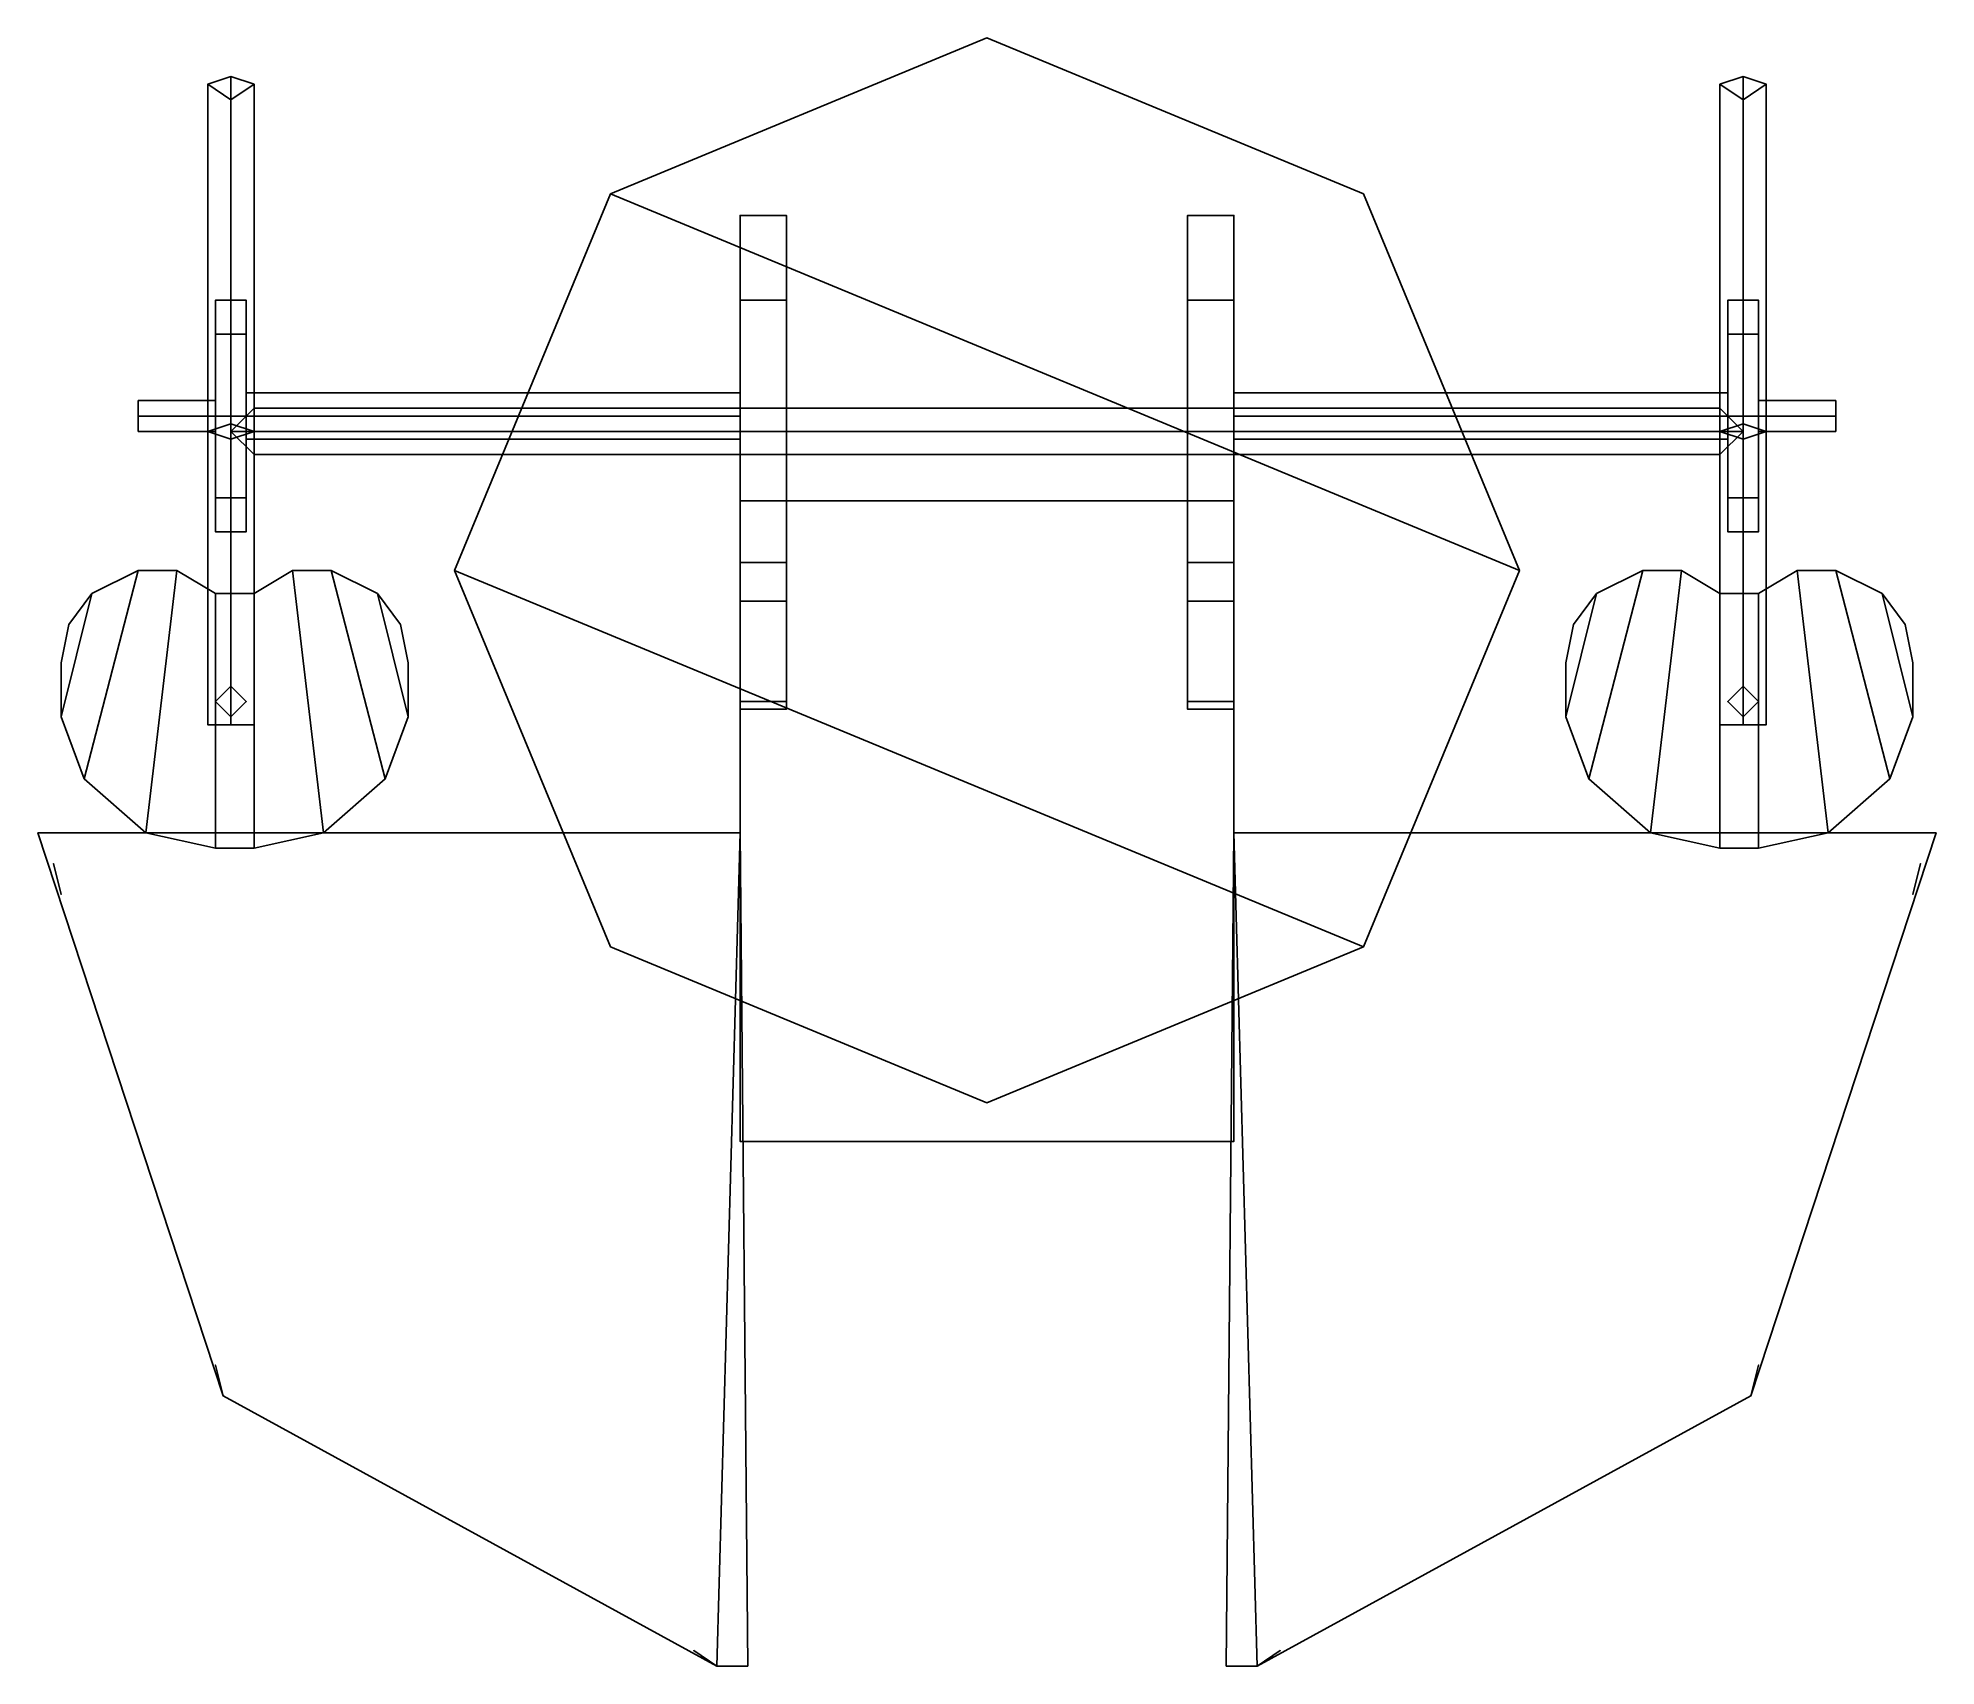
# Model space of a CAD drawing. Extents: x -1.23 to 1.23, y -1.42 to 0.69.
import ezdxf

# ---------------------------------------------------------------- set-up
doc = ezdxf.new("R2010")
doc.units = 0
doc.layers.add('TURRET', color=2, linetype='CONTINUOUS')

msp = doc.modelspace()

# ---------------------------------------------------------------- linework, layer by layer
at = {"layer": 'TURRET'}
for points in [[(0, 0.69), (-0.4879, 0.4879), (-0.4879, 0.4879, 0.27), (0, 0.69, 0.27)], [(0.4879, 0.4879, 0.27), (0, 0.69, 0.27), (-0.4879, 0.4879, 0.27), (0.69, 0, 0.27)], [(0.4879, 0.4879), (0, 0.69), (0, 0.69, 0.27), (0.4879, 0.4879, 0.27)], [(-0.98, 0.64, 0.71), (-0.95, 0.63, 0.68), (-0.98, 0.61, 0.65), (-1.01, 0.63, 0.68)], [(-1.01, 0.18, 0.91), (-0.98, 0.19, 0.94), (-0.98, 0.64, 0.71), (-1.01, 0.63, 0.68)], [(-0.98, 0.19, 0.94), (-0.95, 0.18, 0.91), (-0.95, 0.63, 0.68), (-0.98, 0.64, 0.71)], [(0.95, 0.18, 0.91), (0.98, 0.19, 0.94), (0.98, 0.64, 0.71), (0.95, 0.63, 0.68)], [(0.98, 0.64, 0.71), (1.01, 0.63, 0.68), (0.98, 0.61, 0.65), (0.95, 0.63, 0.68)], [(0.98, 0.19, 0.94), (1.01, 0.18, 0.91), (1.01, 0.63, 0.68), (0.98, 0.64, 0.71)], [(-0.98, 0.17, 0.88), (-1.01, 0.18, 0.91), (-1.01, 0.63, 0.68), (-0.98, 0.61, 0.65)], [(-0.95, 0.18, 0.91), (-0.98, 0.17, 0.88), (-0.98, 0.61, 0.65), (-0.95, 0.63, 0.68)], [(0.98, 0.17, 0.88), (0.95, 0.18, 0.91), (0.95, 0.63, 0.68), (0.98, 0.61, 0.65)], [(1.01, 0.18, 0.91), (0.98, 0.17, 0.88), (0.98, 0.61, 0.65), (1.01, 0.63, 0.68)], [(-0.4879, 0.4879), (-0.69, 0), (-0.69, 0, 0.27), (-0.4879, 0.4879, 0.27)], [(0.69, 0, 0.27), (-0.4879, 0.4879, 0.27), (-0.69, 0, 0.27), (0.4879, -0.4879, 0.27)], [(0.69, 0), (0.4879, 0.4879), (0.4879, 0.4879, 0.27), (0.69, 0, 0.27)], [(-0.26, 0.46, 1.39), (-0.26, 0.46, 0.27), (-0.32, 0.46, 0.27), (-0.32, 0.46, 1.39)], [(-0.32, 0.46, 1.39), (-0.32, 0.46, 0.27), (-0.32, 0.09, 0.27), (-0.32, 0.09, 1.31)], [(-0.26, 0.35, 1.39), (-0.26, 0.46, 1.39), (-0.32, 0.46, 1.39), (-0.32, 0.35, 1.39)], [(-0.32, 0.35, 1.39), (-0.32, 0.46, 1.39), (-0.32, 0.09, 1.31)], [(-0.26, 0.09, 0.27), (-0.26, 0.46, 0.27), (-0.26, 0.46, 1.39), (-0.26, 0.09, 1.31)], [(-0.26, 0.09, 1.31), (-0.26, 0.46, 1.39), (-0.26, 0.35, 1.39), (-0.26, 0.09, 1.31)], [(0.26, 0.46, 1.39), (0.26, 0.46, 0.27), (0.26, 0.09, 0.27), (0.26, 0.09, 1.31)], [(0.32, 0.46, 1.39), (0.32, 0.46, 0.27), (0.26, 0.46, 0.27), (0.26, 0.46, 1.39)], [(0.26, 0.35, 1.39), (0.26, 0.46, 1.39), (0.26, 0.09, 1.31)], [(0.32, 0.35, 1.39), (0.32, 0.46, 1.39), (0.26, 0.46, 1.39), (0.26, 0.35, 1.39)], [(0.32, 0.09, 0.27), (0.32, 0.46, 0.27), (0.32, 0.46, 1.39), (0.32, 0.09, 1.31)], [(0.32, 0.09, 1.31), (0.32, 0.46, 1.39), (0.32, 0.35, 1.39), (0.32, 0.09, 1.31)], [(-1, 0.35, 1.35), (-1, 0.0939, 1.2439), (-1, 0.05, 1.35), (-1, 0.3061, 1.4561)], [(-1, 0.3061, 1.2439), (-1, 0.2, 1.2), (-1, 0.0939, 1.2439), (-1, 0.35, 1.35)], [(-0.96, 0.3061, 1.4561), (-0.96, 0.35, 1.35), (-1, 0.35, 1.35), (-1, 0.3061, 1.4561)], [(-0.96, 0.35, 1.35), (-0.96, 0.3061, 1.2439), (-1, 0.3061, 1.2439), (-1, 0.35, 1.35)], [(-0.96, 0.3061, 1.4561), (-0.96, 0.05, 1.35), (-0.96, 0.0939, 1.2439), (-0.96, 0.35, 1.35)], [(-0.96, 0.35, 1.35), (-0.96, 0.0939, 1.2439), (-0.96, 0.2, 1.2), (-0.96, 0.3061, 1.2439)], [(-0.26, 0.01, 1.65), (-0.26, 0.35, 1.39), (-0.32, 0.35, 1.39), (-0.32, 0.01, 1.65)], [(-0.32, 0.01, 1.65), (-0.32, 0.35, 1.39), (-0.32, 0.09, 1.31), (-0.32, -0.17, 1.63)], [(-0.26, 0.09, 1.31), (-0.26, 0.35, 1.39), (-0.26, 0.01, 1.65), (-0.26, -0.17, 1.63)], [(0.26, 0.01, 1.65), (0.26, 0.35, 1.39), (0.26, 0.09, 1.31), (0.26, -0.17, 1.63)], [(0.32, 0.01, 1.65), (0.32, 0.35, 1.39), (0.26, 0.35, 1.39), (0.26, 0.01, 1.65)], [(0.32, 0.09, 1.31), (0.32, 0.35, 1.39), (0.32, 0.01, 1.65), (0.32, -0.17, 1.63)], [(0.96, 0.35, 1.35), (0.96, 0.3061, 1.4561), (1, 0.3061, 1.4561), (1, 0.35, 1.35)], [(0.96, 0.3061, 1.2439), (0.96, 0.35, 1.35), (1, 0.35, 1.35), (1, 0.3061, 1.2439)], [(0.96, 0.35, 1.35), (0.96, 0.0939, 1.4561), (0.96, 0.2, 1.5), (0.96, 0.3061, 1.4561)], [(0.96, 0.3061, 1.2439), (0.96, 0.05, 1.35), (0.96, 0.0939, 1.4561), (0.96, 0.35, 1.35)], [(1, 0.3061, 1.4561), (1, 0.2, 1.5), (1, 0.0939, 1.4561), (1, 0.35, 1.35)], [(1, 0.35, 1.35), (1, 0.0939, 1.4561), (1, 0.05, 1.35), (1, 0.3061, 1.2439)], [(-1, 0.3061, 1.4561), (-1, 0.05, 1.35), (-1, 0.0939, 1.4561), (-1, 0.2, 1.5)], [(-0.96, 0.2, 1.5), (-0.96, 0.3061, 1.4561), (-1, 0.3061, 1.4561), (-1, 0.2, 1.5)], [(-0.96, 0.3061, 1.2439), (-0.96, 0.2, 1.2), (-1, 0.2, 1.2), (-1, 0.3061, 1.2439)], [(-0.96, 0.2, 1.5), (-0.96, 0.0939, 1.4561), (-0.96, 0.05, 1.35), (-0.96, 0.3061, 1.4561)], [(0.96, 0.3061, 1.4561), (0.96, 0.2, 1.5), (1, 0.2, 1.5), (1, 0.3061, 1.4561)], [(0.96, 0.2, 1.2), (0.96, 0.3061, 1.2439), (1, 0.3061, 1.2439), (1, 0.2, 1.2)], [(0.96, 0.2, 1.2), (0.96, 0.0939, 1.2439), (0.96, 0.05, 1.35), (0.96, 0.3061, 1.2439)], [(1, 0.3061, 1.2439), (1, 0.05, 1.35), (1, 0.0939, 1.2439), (1, 0.2, 1.2)], [(-0.32, 0.2, 1.38), (-0.32, 0.23, 1.35), (-0.96, 0.23, 1.35), (-0.96, 0.2, 1.38)], [(-0.32, 0.23, 1.35), (-0.32, 0.2, 1.32), (-0.96, 0.2, 1.32), (-0.96, 0.23, 1.35)], [(0.32, 0.23, 1.35), (0.32, 0.2, 1.38), (0.96, 0.2, 1.38), (0.96, 0.23, 1.35)], [(0.32, 0.2, 1.32), (0.32, 0.23, 1.35), (0.96, 0.23, 1.35), (0.96, 0.2, 1.32)], [(-1.1, 0.22, 1.24), (-1.1, 0.2, 1.22), (-1.1, 0.18, 1.24), (-1.1, 0.2, 1.26)], [(-1, 0.2, 1.26), (-1, 0.22, 1.24), (-1.1, 0.22, 1.24), (-1.1, 0.2, 1.26)], [(-1, 0.22, 1.24), (-1, 0.2, 1.22), (-1.1, 0.2, 1.22), (-1.1, 0.22, 1.24)], [(-1, 0.18, 1.24), (-1, 0.2, 1.26), (-1.1, 0.2, 1.26), (-1.1, 0.18, 1.24)], [(-1, 0.2, 1.22), (-1, 0.18, 1.24), (-1.1, 0.18, 1.24), (-1.1, 0.2, 1.22)], [(-0.96, 0.0939, 1.4561), (-0.96, 0.2, 1.5), (-1, 0.2, 1.5), (-1, 0.0939, 1.4561)], [(-0.96, 0.2, 1.2), (-0.96, 0.0939, 1.2439), (-1, 0.0939, 1.2439), (-1, 0.2, 1.2)], [(-0.95, 0.21, 0.91), (-0.98, 0.18, 0.94), (0.98, 0.18, 0.94), (0.95, 0.21, 0.91)], [(-0.98, 0.18, 0.88), (-0.95, 0.21, 0.91), (0.95, 0.21, 0.91), (0.98, 0.18, 0.88)], [(-0.32, 0.17, 1.35), (-0.32, 0.2, 1.38), (-0.96, 0.2, 1.38), (-0.96, 0.17, 1.35)], [(-0.32, 0.2, 1.32), (-0.32, 0.17, 1.35), (-0.96, 0.17, 1.35), (-0.96, 0.2, 1.32)], [(0.32, 0.2, 1.38), (0.32, 0.17, 1.35), (0.96, 0.17, 1.35), (0.96, 0.2, 1.38)], [(0.32, 0.17, 1.35), (0.32, 0.2, 1.32), (0.96, 0.2, 1.32), (0.96, 0.17, 1.35)], [(0.96, 0.2, 1.5), (0.96, 0.0939, 1.4561), (1, 0.0939, 1.4561), (1, 0.2, 1.5)], [(0.96, 0.0939, 1.2439), (0.96, 0.2, 1.2), (1, 0.2, 1.2), (1, 0.0939, 1.2439)], [(1, 0.22, 1.46), (1, 0.2, 1.48), (1.1, 0.2, 1.48), (1.1, 0.22, 1.46)], [(1, 0.2, 1.44), (1, 0.22, 1.46), (1.1, 0.22, 1.46), (1.1, 0.2, 1.44)], [(1, 0.2, 1.48), (1, 0.18, 1.46), (1.1, 0.18, 1.46), (1.1, 0.2, 1.48)], [(1, 0.18, 1.46), (1, 0.2, 1.44), (1.1, 0.2, 1.44), (1.1, 0.18, 1.46)], [(1.1, 0.22, 1.46), (1.1, 0.2, 1.48), (1.1, 0.18, 1.46), (1.1, 0.2, 1.44)], [(-1.01, -0.2, 0.91), (-0.98, -0.2, 0.94), (-0.98, 0.19, 0.94), (-1.01, 0.18, 0.91)], [(-0.98, -0.2, 0.88), (-1.01, -0.2, 0.91), (-1.01, 0.18, 0.91), (-0.98, 0.17, 0.88)], [(-0.98, -0.2, 0.94), (-0.95, -0.2, 0.91), (-0.95, 0.18, 0.91), (-0.98, 0.19, 0.94)], [(-0.98, 0.18, 0.94), (-0.95, 0.15, 0.91), (0.95, 0.15, 0.91), (0.98, 0.18, 0.94)], [(-0.95, 0.15, 0.91), (-0.98, 0.18, 0.88), (0.98, 0.18, 0.88), (0.95, 0.15, 0.91)], [(-0.95, -0.2, 0.91), (-0.98, -0.2, 0.88), (-0.98, 0.17, 0.88), (-0.95, 0.18, 0.91)], [(0.95, -0.2, 0.91), (0.98, -0.2, 0.94), (0.98, 0.19, 0.94), (0.95, 0.18, 0.91)], [(0.98, -0.2, 0.88), (0.95, -0.2, 0.91), (0.95, 0.18, 0.91), (0.98, 0.17, 0.88)], [(0.98, -0.2, 0.94), (1.01, -0.2, 0.91), (1.01, 0.18, 0.91), (0.98, 0.19, 0.94)], [(1.01, -0.2, 0.91), (0.98, -0.2, 0.88), (0.98, 0.17, 0.88), (1.01, 0.18, 0.91)], [(-0.96, 0.05, 1.35), (-0.96, 0.0939, 1.4561), (-1, 0.0939, 1.4561), (-1, 0.05, 1.35)], [(-0.96, 0.0939, 1.2439), (-0.96, 0.05, 1.35), (-1, 0.05, 1.35), (-1, 0.0939, 1.2439)], [(0.32, -0.74, 0.78), (0.32, 0.09, 0.78), (-0.32, 0.09, 0.78), (-0.32, -0.74, 0.78)], [(-0.32, 0.09, 0.78), (-0.32, 0.09, 0.27), (-0.32, -0.74, 0.27), (-0.32, -0.74, 0.78)], [(-0.32, -0.17, 1.63), (-0.32, 0.09, 1.31), (-0.26, 0.09, 1.31), (-0.26, -0.17, 1.63)], [(-0.32, 0.09, 1.31), (-0.32, 0.09, 0.78), (-0.26, 0.09, 0.78), (-0.26, 0.09, 1.31)], [(0.26, 0.09, 0.78), (0.26, 0.09, 0.27), (-0.26, 0.09, 0.27), (-0.26, 0.09, 0.78)], [(0.26, 0.09, 1.31), (0.26, 0.09, 0.78), (0.32, 0.09, 0.78), (0.32, 0.09, 1.31)], [(0.26, -0.17, 1.63), (0.26, 0.09, 1.31), (0.32, 0.09, 1.31), (0.32, -0.17, 1.63)], [(0.32, -0.74, 0.27), (0.32, 0.09, 0.27), (0.32, 0.09, 0.78), (0.32, -0.74, 0.78)], [(0.96, 0.0939, 1.4561), (0.96, 0.05, 1.35), (1, 0.05, 1.35), (1, 0.0939, 1.4561)], [(0.96, 0.05, 1.35), (0.96, 0.0939, 1.2439), (1, 0.0939, 1.2439), (1, 0.05, 1.35)], [(-1.2, -0.19, 1.04), (-1.16, -0.03, 1.04), (-1.1, 0, 1.04), (-1.17, -0.27, 1.04)], [(-1.17, -0.27, 1.04), (-1.1, 0, 1.04), (-1.16, -0.03, 1.04), (-1.2, -0.19, 1.04)], [(-1.09, -0.34, 1.04), (-1.05, 0, 1.04), (-1.1, 0, 1.04), (-1.17, -0.27, 1.04)], [(-1.17, -0.27, 1.04), (-1.1, 0, 1.04), (-1.05, 0, 1.04), (-1.09, -0.34, 1.04)], [(-1.09, -0.34, 1.04), (-1.05, 0, 1.04), (-1, -0.03, 1.04), (-1, -0.36, 1.04)], [(-1, -0.36, 1.04), (-1, -0.03, 1.04), (-1.05, 0, 1.04), (-1.09, -0.34, 1.04)], [(-0.95, -0.36, 1.04), (-0.95, -0.03, 1.04), (-0.9, 0, 1.04), (-0.86, -0.34, 1.04)], [(-0.86, -0.34, 1.04), (-0.9, 0, 1.04), (-0.95, -0.03, 1.04), (-0.95, -0.36, 1.04)], [(-0.78, -0.27, 1.04), (-0.85, 0, 1.04), (-0.9, 0, 1.04), (-0.86, -0.34, 1.04)], [(-0.86, -0.34, 1.04), (-0.9, 0, 1.04), (-0.85, 0, 1.04), (-0.78, -0.27, 1.04)], [(-0.75, -0.19, 1.04), (-0.79, -0.03, 1.04), (-0.85, 0, 1.04), (-0.78, -0.27, 1.04)], [(-0.78, -0.27, 1.04), (-0.85, 0, 1.04), (-0.79, -0.03, 1.04), (-0.75, -0.19, 1.04)], [(-0.26, -0.04, 1.73), (-0.26, 0.01, 1.65), (-0.32, 0.01, 1.65), (-0.32, -0.04, 1.73)], [(-0.32, -0.04, 1.73), (-0.32, 0.01, 1.65), (-0.32, -0.17, 1.63), (-0.32, -0.18, 1.73)], [(-0.26, -0.17, 1.63), (-0.26, 0.01, 1.65), (-0.26, -0.04, 1.73), (-0.26, -0.18, 1.73)], [(0.26, -0.04, 1.73), (0.26, 0.01, 1.65), (0.26, -0.17, 1.63), (0.26, -0.18, 1.73)], [(0.32, -0.04, 1.73), (0.32, 0.01, 1.65), (0.26, 0.01, 1.65), (0.26, -0.04, 1.73)], [(0.32, -0.17, 1.63), (0.32, 0.01, 1.65), (0.32, -0.04, 1.73), (0.32, -0.18, 1.73)], [(0.78, -0.27, 1.04), (0.85, 0, 1.04), (0.79, -0.03, 1.04), (0.75, -0.19, 1.04)], [(0.75, -0.19, 1.04), (0.79, -0.03, 1.04), (0.85, 0, 1.04), (0.78, -0.27, 1.04)], [(0.86, -0.34, 1.04), (0.9, 0, 1.04), (0.85, 0, 1.04), (0.78, -0.27, 1.04)], [(0.78, -0.27, 1.04), (0.85, 0, 1.04), (0.9, 0, 1.04), (0.86, -0.34, 1.04)], [(0.86, -0.34, 1.04), (0.9, 0, 1.04), (0.95, -0.03, 1.04), (0.95, -0.36, 1.04)], [(0.95, -0.36, 1.04), (0.95, -0.03, 1.04), (0.9, 0, 1.04), (0.86, -0.34, 1.04)], [(1.09, -0.34, 1.04), (1.05, 0, 1.04), (1, -0.03, 1.04), (1, -0.36, 1.04)], [(1, -0.36, 1.04), (1, -0.03, 1.04), (1.05, 0, 1.04), (1.09, -0.34, 1.04)], [(1.09, -0.34, 1.04), (1.05, 0, 1.04), (1.1, 0, 1.04), (1.17, -0.27, 1.04)], [(1.17, -0.27, 1.04), (1.1, 0, 1.04), (1.05, 0, 1.04), (1.09, -0.34, 1.04)], [(1.17, -0.27, 1.04), (1.1, 0, 1.04), (1.16, -0.03, 1.04), (1.2, -0.19, 1.04)], [(1.2, -0.19, 1.04), (1.16, -0.03, 1.04), (1.1, 0, 1.04), (1.17, -0.27, 1.04)], [(-0.69, 0), (-0.4879, -0.4879), (-0.4879, -0.4879, 0.27), (-0.69, 0, 0.27)], [(0.4879, -0.4879, 0.27), (-0.69, 0, 0.27), (-0.4879, -0.4879, 0.27), (0, -0.69, 0.27)], [(0.4879, -0.4879), (0.69, 0), (0.69, 0, 0.27), (0.4879, -0.4879, 0.27)], [(-1.2, -0.19, 1.04), (-1.16, -0.03, 1.04), (-1.19, -0.07, 1.04), (-1.2, -0.12, 1.04)], [(-1.2, -0.12, 1.04), (-1.19, -0.07, 1.04), (-1.16, -0.03, 1.04), (-1.2, -0.19, 1.04)], [(-0.95, -0.36, 1.04), (-0.95, -0.03, 1.04), (-1, -0.03, 1.04), (-1, -0.36, 1.04)], [(-1, -0.36, 1.04), (-1, -0.03, 1.04), (-0.95, -0.03, 1.04), (-0.95, -0.36, 1.04)], [(-0.75, -0.19, 1.04), (-0.79, -0.03, 1.04), (-0.76, -0.07, 1.04), (-0.75, -0.12, 1.04)], [(-0.75, -0.12, 1.04), (-0.76, -0.07, 1.04), (-0.79, -0.03, 1.04), (-0.75, -0.19, 1.04)], [(-0.26, -0.18, 1.73), (-0.26, -0.04, 1.73), (-0.32, -0.04, 1.73), (-0.32, -0.18, 1.73)], [(0.32, -0.18, 1.73), (0.32, -0.04, 1.73), (0.26, -0.04, 1.73), (0.26, -0.18, 1.73)], [(0.75, -0.12, 1.04), (0.76, -0.07, 1.04), (0.79, -0.03, 1.04), (0.75, -0.19, 1.04)], [(0.75, -0.19, 1.04), (0.79, -0.03, 1.04), (0.76, -0.07, 1.04), (0.75, -0.12, 1.04)], [(0.95, -0.36, 1.04), (0.95, -0.03, 1.04), (1, -0.03, 1.04), (1, -0.36, 1.04)], [(1, -0.36, 1.04), (1, -0.03, 1.04), (0.95, -0.03, 1.04), (0.95, -0.36, 1.04)], [(1.2, -0.12, 1.04), (1.19, -0.07, 1.04), (1.16, -0.03, 1.04), (1.2, -0.19, 1.04)], [(1.2, -0.19, 1.04), (1.16, -0.03, 1.04), (1.19, -0.07, 1.04), (1.2, -0.12, 1.04)], [(-1, -0.17, 0.78), (-0.98, -0.15, 0.78), (-0.96, -0.17, 0.78), (-0.98, -0.19, 0.78)], [(-0.98, -0.15, 0.78), (-1, -0.17, 0.78), (-1, -0.17, 1.04), (-0.98, -0.15, 1.04)], [(-1, -0.17, 0.78), (-0.98, -0.19, 0.78), (-0.98, -0.19, 1.04), (-1, -0.17, 1.04)], [(-0.96, -0.17, 0.78), (-0.98, -0.15, 0.78), (-0.98, -0.15, 1.04), (-0.96, -0.17, 1.04)], [(-0.98, -0.19, 0.78), (-0.96, -0.17, 0.78), (-0.96, -0.17, 1.04), (-0.98, -0.19, 1.04)], [(-0.32, -0.18, 1.73), (-0.32, -0.17, 1.63), (-0.26, -0.17, 1.63), (-0.26, -0.18, 1.73)], [(0.26, -0.18, 1.73), (0.26, -0.17, 1.63), (0.32, -0.17, 1.63), (0.32, -0.18, 1.73)], [(0.98, -0.15, 0.78), (0.96, -0.17, 0.78), (0.96, -0.17, 1.04), (0.98, -0.15, 1.04)], [(0.96, -0.17, 0.78), (0.98, -0.15, 0.78), (1, -0.17, 0.78), (0.98, -0.19, 0.78)], [(0.96, -0.17, 0.78), (0.98, -0.19, 0.78), (0.98, -0.19, 1.04), (0.96, -0.17, 1.04)], [(1, -0.17, 0.78), (0.98, -0.15, 0.78), (0.98, -0.15, 1.04), (1, -0.17, 1.04)], [(0.98, -0.19, 0.78), (1, -0.17, 0.78), (1, -0.17, 1.04), (0.98, -0.19, 1.04)], [(-1.01, -0.2, 0.91), (-0.98, -0.2, 0.88), (-0.95, -0.2, 0.91), (-0.98, -0.2, 0.94)], [(0.95, -0.2, 0.91), (0.98, -0.2, 0.88), (1.01, -0.2, 0.91), (0.98, -0.2, 0.94)], [(-0.99, -1.07, 0.65), (-1.23, -0.34, 0.65), (-0.32, -0.34, 0.65), (-0.35, -1.42, 0.65)], [(-0.35, -1.42, 0.65), (-0.32, -0.34, 0.65), (-1.23, -0.34, 0.65), (-0.99, -1.07, 0.65)], [(-0.99, -1.07, 0.65), (-1.23, -0.34, 0.65), (-1.23, -0.34, 0.78), (-0.99, -1.07, 0.78)], [(-0.99, -1.07, 0.78), (-1.23, -0.34, 0.78), (-1.23, -0.34, 0.65), (-0.99, -1.07, 0.65)], [(-0.99, -1.07, 1.7), (-1.23, -0.34, 1.7), (-1.23, -0.34, 1.66), (-0.99, -1.07, 1.66)], [(-0.99, -1.07, 1.66), (-1.23, -0.34, 1.66), (-1.23, -0.34, 1.7), (-0.99, -1.07, 1.7)], [(-0.31, -1.42, 0.65), (-0.32, -0.34, 0.65), (-0.32, -0.34, 0.65), (-0.35, -1.42, 0.65)], [(-0.35, -1.42, 0.65), (-0.32, -0.34, 0.65), (-0.32, -0.34, 0.65), (-0.31, -1.42, 0.65)], [(0.31, -1.42, 0.65), (0.32, -0.34, 0.65), (0.32, -0.34, 0.65), (0.35, -1.42, 0.65)], [(0.35, -1.42, 0.65), (0.32, -0.34, 0.65), (0.32, -0.34, 0.65), (0.31, -1.42, 0.65)], [(0.35, -1.42, 0.65), (0.32, -0.34, 0.65), (1.23, -0.34, 0.65), (0.99, -1.07, 0.65)], [(0.99, -1.07, 0.65), (1.23, -0.34, 0.65), (0.32, -0.34, 0.65), (0.35, -1.42, 0.65)], [(0.99, -1.07, 0.78), (1.23, -0.34, 0.78), (1.23, -0.34, 0.65), (0.99, -1.07, 0.65)], [(0.99, -1.07, 0.65), (1.23, -0.34, 0.65), (1.23, -0.34, 0.78), (0.99, -1.07, 0.78)], [(0.99, -1.07, 1.66), (1.23, -0.34, 1.66), (1.23, -0.34, 1.7), (0.99, -1.07, 1.7)], [(0.99, -1.07, 1.7), (1.23, -0.34, 1.7), (1.23, -0.34, 1.66), (0.99, -1.07, 1.66)], [(-1.2, -0.42, 0.65), (-1.21, -0.38, 0.65), (-1.21, -0.38, 1.66), (-1.2, -0.42, 1.66)], [(-1.2, -0.42, 1.66), (-1.21, -0.38, 1.66), (-1.21, -0.38, 0.65), (-1.2, -0.42, 0.65)], [(1.2, -0.42, 1.66), (1.21, -0.38, 1.66), (1.21, -0.38, 0.65), (1.2, -0.42, 0.65)], [(1.2, -0.42, 0.65), (1.21, -0.38, 0.65), (1.21, -0.38, 1.66), (1.2, -0.42, 1.66)], [(-0.4879, -0.4879), (0, -0.69), (0, -0.69, 0.27), (-0.4879, -0.4879, 0.27)], [(0, -0.69), (0.4879, -0.4879), (0.4879, -0.4879, 0.27), (0, -0.69, 0.27)], [(-0.32, -0.74, 0.78), (-0.32, -0.74, 0.27), (0.32, -0.74, 0.27), (0.32, -0.74, 0.78)], [(-0.99, -1.07, 1.66), (-1, -1.03, 1.66), (-1, -1.03, 0.65), (-0.99, -1.07, 0.65)], [(-0.99, -1.07, 0.65), (-1, -1.03, 0.65), (-1, -1.03, 1.66), (-0.99, -1.07, 1.66)], [(0.99, -1.07, 0.65), (1, -1.03, 0.65), (1, -1.03, 1.66), (0.99, -1.07, 1.66)], [(0.99, -1.07, 1.66), (1, -1.03, 1.66), (1, -1.03, 0.65), (0.99, -1.07, 0.65)], [(-0.35, -1.42, 0.65), (-0.99, -1.07, 0.65), (-0.99, -1.07, 0.78), (-0.35, -1.42, 0.78)], [(-0.35, -1.42, 0.78), (-0.99, -1.07, 0.78), (-0.99, -1.07, 0.65), (-0.35, -1.42, 0.65)], [(-0.35, -1.42, 1.66), (-0.99, -1.07, 1.66), (-0.99, -1.07, 1.7), (-0.35, -1.42, 1.7)], [(-0.35, -1.42, 1.7), (-0.99, -1.07, 1.7), (-0.99, -1.07, 1.66), (-0.35, -1.42, 1.66)], [(0.35, -1.42, 0.65), (0.99, -1.07, 0.65), (0.99, -1.07, 0.78), (0.35, -1.42, 0.78)], [(0.35, -1.42, 0.78), (0.99, -1.07, 0.78), (0.99, -1.07, 0.65), (0.35, -1.42, 0.65)], [(0.35, -1.42, 1.7), (0.99, -1.07, 1.7), (0.99, -1.07, 1.66), (0.35, -1.42, 1.66)], [(0.35, -1.42, 1.66), (0.99, -1.07, 1.66), (0.99, -1.07, 1.7), (0.35, -1.42, 1.7)], [(-0.35, -1.42, 0.65), (-0.38, -1.4, 0.65), (-0.38, -1.4, 1.66), (-0.35, -1.42, 1.66)], [(-0.35, -1.42, 1.66), (-0.38, -1.4, 1.66), (-0.38, -1.4, 0.65), (-0.35, -1.42, 0.65)], [(0.35, -1.42, 1.66), (0.38, -1.4, 1.66), (0.38, -1.4, 0.65), (0.35, -1.42, 0.65)], [(0.35, -1.42, 0.65), (0.38, -1.4, 0.65), (0.38, -1.4, 1.66), (0.35, -1.42, 1.66)], [(-0.31, -1.42, 0.78), (-0.35, -1.42, 0.78), (-0.35, -1.42, 0.65), (-0.31, -1.42, 0.65)], [(-0.31, -1.42, 0.65), (-0.35, -1.42, 0.65), (-0.35, -1.42, 0.78), (-0.31, -1.42, 0.78)], [(-0.31, -1.42, 1.7), (-0.35, -1.42, 1.7), (-0.35, -1.42, 1.66), (-0.31, -1.42, 1.66)], [(-0.31, -1.42, 1.66), (-0.35, -1.42, 1.66), (-0.35, -1.42, 1.7), (-0.31, -1.42, 1.7)], [(0.31, -1.42, 0.65), (0.35, -1.42, 0.65), (0.35, -1.42, 0.78), (0.31, -1.42, 0.78)], [(0.31, -1.42, 0.78), (0.35, -1.42, 0.78), (0.35, -1.42, 0.65), (0.31, -1.42, 0.65)], [(0.31, -1.42, 1.7), (0.35, -1.42, 1.7), (0.35, -1.42, 1.66), (0.31, -1.42, 1.66)], [(0.31, -1.42, 1.66), (0.35, -1.42, 1.66), (0.35, -1.42, 1.7), (0.31, -1.42, 1.7)]]:
    msp.add_3dface(points, dxfattribs=at)

doc.saveas('drawing.dxf')
